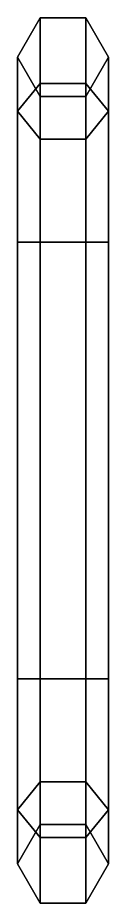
# Model space of a CAD drawing. Extents: x -4.8 to 4.8, y -16.3 to 28.3.
# Drawn here: x -2.44 to -2.14, y 14.83 to 17.75 of the extents above; entities that cross this region are included whole.
import ezdxf

# ---------------------------------------------------------------- set-up
doc = ezdxf.new("R2010")
doc.units = 0
doc.layers.add('BOAT', color=3, linetype='CONTINUOUS')

msp = doc.modelspace()

# ---------------------------------------------------------------- linework, layer by layer
at = {"layer": 'BOAT'}
for points in [[(-2.44, 17.62, 6.35), (-2.365, 17.7499, 6.35), (-2.365, 17.5332, 5.8268), (-2.44, 17.4413, 5.9187)], [(-2.44, 17.4413, 6.7813), (-2.365, 17.5332, 6.8732), (-2.365, 17.7499, 6.35), (-2.44, 17.62, 6.35)], [(-2.365, 17.7499, 6.35), (-2.215, 17.7499, 6.35), (-2.215, 17.5332, 5.8268), (-2.365, 17.5332, 5.8268)], [(-2.365, 17.5332, 6.8732), (-2.215, 17.5332, 6.8732), (-2.215, 17.7499, 6.35), (-2.365, 17.7499, 6.35)], [(-2.215, 17.7499, 6.35), (-2.14, 17.62, 6.35), (-2.14, 17.4413, 5.9187), (-2.215, 17.5332, 5.8268)], [(-2.215, 17.5332, 6.8732), (-2.14, 17.4413, 6.7813), (-2.14, 17.62, 6.35), (-2.215, 17.7499, 6.35)], [(-2.365, 17.4901, 6.35), (-2.44, 17.62, 6.35), (-2.44, 17.4413, 5.9187), (-2.365, 17.3495, 6.0105)], [(-2.365, 17.3495, 6.6895), (-2.44, 17.4413, 6.7813), (-2.44, 17.62, 6.35), (-2.365, 17.4901, 6.35)], [(-2.14, 17.62, 6.35), (-2.215, 17.4901, 6.35), (-2.215, 17.3495, 6.0105), (-2.14, 17.4413, 5.9187)], [(-2.14, 17.4413, 6.7813), (-2.215, 17.3495, 6.6895), (-2.215, 17.4901, 6.35), (-2.14, 17.62, 6.35)], [(-2.44, 17.4413, 5.9187), (-2.365, 17.5332, 5.8268), (-2.365, 17.01, 5.6101), (-2.44, 17.01, 5.74)], [(-2.44, 17.01, 6.96), (-2.365, 17.01, 7.0899), (-2.365, 17.5332, 6.8732), (-2.44, 17.4413, 6.7813)], [(-2.365, 17.5332, 5.8268), (-2.215, 17.5332, 5.8268), (-2.215, 17.01, 5.6101), (-2.365, 17.01, 5.6101)], [(-2.365, 17.01, 7.0899), (-2.215, 17.01, 7.0899), (-2.215, 17.5332, 6.8732), (-2.365, 17.5332, 6.8732)], [(-2.215, 17.5332, 5.8268), (-2.14, 17.4413, 5.9187), (-2.14, 17.01, 5.74), (-2.215, 17.01, 5.6101)], [(-2.215, 17.01, 7.0899), (-2.14, 17.01, 6.96), (-2.14, 17.4413, 6.7813), (-2.215, 17.5332, 6.8732)], [(-2.215, 17.4901, 6.35), (-2.365, 17.4901, 6.35), (-2.365, 17.3495, 6.0105), (-2.215, 17.3495, 6.0105)], [(-2.215, 17.3495, 6.6895), (-2.365, 17.3495, 6.6895), (-2.365, 17.4901, 6.35), (-2.215, 17.4901, 6.35)], [(-2.215, 17.4901, 6.35), (-2.215, 17.3495, 6.6895), (-2.215, 17.3495, 6.0105), (-2.215, 17.4901, 6.35)], [(-2.215, 17.4901, 6.35), (-2.215, 17.3495, 6.0105), (-2.215, 17.3495, 6.6895), (-2.215, 17.4901, 6.35)], [(-2.365, 17.3495, 6.0105), (-2.44, 17.4413, 5.9187), (-2.44, 17.01, 5.74), (-2.365, 17.01, 5.8699)], [(-2.365, 17.01, 6.8301), (-2.44, 17.01, 6.96), (-2.44, 17.4413, 6.7813), (-2.365, 17.3495, 6.6895)], [(-2.14, 17.4413, 5.9187), (-2.215, 17.3495, 6.0105), (-2.215, 17.01, 5.8699), (-2.14, 17.01, 5.74)], [(-2.14, 17.01, 6.96), (-2.215, 17.01, 6.8301), (-2.215, 17.3495, 6.6895), (-2.14, 17.4413, 6.7813)], [(-2.215, 17.3495, 6.0105), (-2.365, 17.3495, 6.0105), (-2.365, 17.01, 5.8699), (-2.215, 17.01, 5.8699)], [(-2.215, 17.01, 6.8301), (-2.365, 17.01, 6.8301), (-2.365, 17.3495, 6.6895), (-2.215, 17.3495, 6.6895)], [(-2.215, 17.3495, 6.6895), (-2.215, 17.01, 6.8301), (-2.215, 17.01, 5.8699), (-2.215, 17.3495, 6.0105)], [(-2.215, 17.3495, 6.0105), (-2.215, 17.01, 5.8699), (-2.215, 17.01, 6.8301), (-2.215, 17.3495, 6.6895)], [(-2.365, 15.57, 5.6101), (-2.44, 15.57, 5.74), (-2.44, 17.01, 5.74), (-2.365, 17.01, 5.6101)], [(-2.44, 15.57, 5.74), (-2.365, 15.57, 5.8699), (-2.365, 17.01, 5.8699), (-2.44, 17.01, 5.74)], [(-2.44, 15.57, 6.96), (-2.365, 15.57, 7.0899), (-2.365, 17.01, 7.0899), (-2.44, 17.01, 6.96)], [(-2.365, 15.57, 6.8301), (-2.44, 15.57, 6.96), (-2.44, 17.01, 6.96), (-2.365, 17.01, 6.8301)], [(-2.215, 15.57, 5.6101), (-2.365, 15.57, 5.6101), (-2.365, 17.01, 5.6101), (-2.215, 17.01, 5.6101)], [(-2.365, 15.57, 5.8699), (-2.215, 15.57, 5.8699), (-2.215, 17.01, 5.8699), (-2.365, 17.01, 5.8699)], [(-2.215, 15.57, 6.8301), (-2.365, 15.57, 6.8301), (-2.365, 17.01, 6.8301), (-2.215, 17.01, 6.8301)], [(-2.365, 15.57, 7.0899), (-2.215, 15.57, 7.0899), (-2.215, 17.01, 7.0899), (-2.365, 17.01, 7.0899)], [(-2.215, 15.57, 6.8301), (-2.215, 17.01, 6.8301), (-2.215, 17.01, 5.8699), (-2.215, 15.57, 5.8699)], [(-2.215, 15.57, 5.8699), (-2.215, 17.01, 5.8699), (-2.215, 17.01, 6.8301), (-2.215, 15.57, 6.8301)], [(-2.14, 15.57, 5.74), (-2.215, 15.57, 5.6101), (-2.215, 17.01, 5.6101), (-2.14, 17.01, 5.74)], [(-2.215, 15.57, 5.8699), (-2.14, 15.57, 5.74), (-2.14, 17.01, 5.74), (-2.215, 17.01, 5.8699)], [(-2.215, 15.57, 7.0899), (-2.14, 15.57, 6.96), (-2.14, 17.01, 6.96), (-2.215, 17.01, 7.0899)], [(-2.14, 15.57, 6.96), (-2.215, 15.57, 6.8301), (-2.215, 17.01, 6.8301), (-2.14, 17.01, 6.96)], [(-2.44, 15.57, 5.74), (-2.365, 15.57, 5.6101), (-2.365, 15.0468, 5.8268), (-2.44, 15.1387, 5.9187)], [(-2.365, 15.57, 5.8699), (-2.44, 15.57, 5.74), (-2.44, 15.1387, 5.9187), (-2.365, 15.2305, 6.0105)], [(-2.44, 15.1387, 6.7813), (-2.365, 15.0468, 6.8732), (-2.365, 15.57, 7.0899), (-2.44, 15.57, 6.96)], [(-2.365, 15.2305, 6.6895), (-2.44, 15.1387, 6.7813), (-2.44, 15.57, 6.96), (-2.365, 15.57, 6.8301)], [(-2.365, 15.57, 5.6101), (-2.215, 15.57, 5.6101), (-2.215, 15.0468, 5.8268), (-2.365, 15.0468, 5.8268)], [(-2.215, 15.57, 5.8699), (-2.365, 15.57, 5.8699), (-2.365, 15.2305, 6.0105), (-2.215, 15.2305, 6.0105)], [(-2.365, 15.0468, 6.8732), (-2.215, 15.0468, 6.8732), (-2.215, 15.57, 7.0899), (-2.365, 15.57, 7.0899)], [(-2.215, 15.2305, 6.6895), (-2.365, 15.2305, 6.6895), (-2.365, 15.57, 6.8301), (-2.215, 15.57, 6.8301)], [(-2.215, 15.2305, 6.0105), (-2.215, 15.57, 5.8699), (-2.215, 15.57, 6.8301), (-2.215, 15.2305, 6.6895)], [(-2.215, 15.2305, 6.6895), (-2.215, 15.57, 6.8301), (-2.215, 15.57, 5.8699), (-2.215, 15.2305, 6.0105)], [(-2.215, 15.57, 5.6101), (-2.14, 15.57, 5.74), (-2.14, 15.1387, 5.9187), (-2.215, 15.0468, 5.8268)], [(-2.14, 15.57, 5.74), (-2.215, 15.57, 5.8699), (-2.215, 15.2305, 6.0105), (-2.14, 15.1387, 5.9187)], [(-2.215, 15.0468, 6.8732), (-2.14, 15.1387, 6.7813), (-2.14, 15.57, 6.96), (-2.215, 15.57, 7.0899)], [(-2.14, 15.1387, 6.7813), (-2.215, 15.2305, 6.6895), (-2.215, 15.57, 6.8301), (-2.14, 15.57, 6.96)], [(-2.365, 15.2305, 6.0105), (-2.44, 15.1387, 5.9187), (-2.44, 14.96, 6.35), (-2.365, 15.0899, 6.35)], [(-2.365, 15.0899, 6.35), (-2.44, 14.96, 6.35), (-2.44, 15.1387, 6.7813), (-2.365, 15.2305, 6.6895)], [(-2.215, 15.2305, 6.0105), (-2.365, 15.2305, 6.0105), (-2.365, 15.0899, 6.35), (-2.215, 15.0899, 6.35)], [(-2.215, 15.0899, 6.35), (-2.365, 15.0899, 6.35), (-2.365, 15.2305, 6.6895), (-2.215, 15.2305, 6.6895)], [(-2.215, 15.0899, 6.35), (-2.215, 15.2305, 6.6895), (-2.215, 15.2305, 6.0105), (-2.215, 15.0899, 6.35)], [(-2.215, 15.0899, 6.35), (-2.215, 15.2305, 6.0105), (-2.215, 15.2305, 6.6895), (-2.215, 15.0899, 6.35)], [(-2.14, 15.1387, 5.9187), (-2.215, 15.2305, 6.0105), (-2.215, 15.0899, 6.35), (-2.14, 14.96, 6.35)], [(-2.14, 14.96, 6.35), (-2.215, 15.0899, 6.35), (-2.215, 15.2305, 6.6895), (-2.14, 15.1387, 6.7813)], [(-2.44, 15.1387, 5.9187), (-2.365, 15.0468, 5.8268), (-2.365, 14.8301, 6.35), (-2.44, 14.96, 6.35)], [(-2.44, 14.96, 6.35), (-2.365, 14.8301, 6.35), (-2.365, 15.0468, 6.8732), (-2.44, 15.1387, 6.7813)], [(-2.215, 15.0468, 5.8268), (-2.14, 15.1387, 5.9187), (-2.14, 14.96, 6.35), (-2.215, 14.8301, 6.35)], [(-2.215, 14.8301, 6.35), (-2.14, 14.96, 6.35), (-2.14, 15.1387, 6.7813), (-2.215, 15.0468, 6.8732)], [(-2.365, 15.0468, 5.8268), (-2.215, 15.0468, 5.8268), (-2.215, 14.8301, 6.35), (-2.365, 14.8301, 6.35)], [(-2.365, 14.8301, 6.35), (-2.215, 14.8301, 6.35), (-2.215, 15.0468, 6.8732), (-2.365, 15.0468, 6.8732)]]:
    msp.add_3dface(points, dxfattribs=at)

doc.saveas('drawing.dxf')
